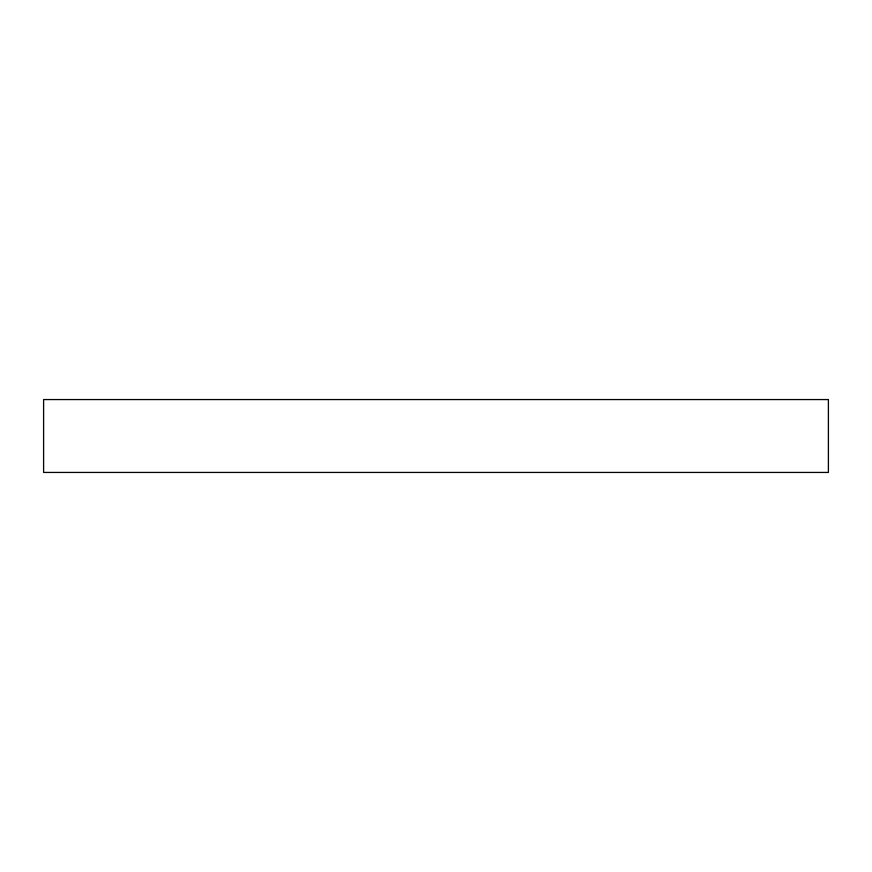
<?xml version="1.0" encoding="UTF-8"?>
<svg xmlns="http://www.w3.org/2000/svg" width="872" height="872" viewBox="0 0 872 872"><rect width="100%" height="100%" fill="white"/><g stroke="black" fill="none" stroke-linecap="round" stroke-linejoin="round"><path stroke-width="1.31" d="M828.4 399.561L43.6 399.561L43.6 472.439L828.4 472.439L828.4 399.561"/></g></svg>
